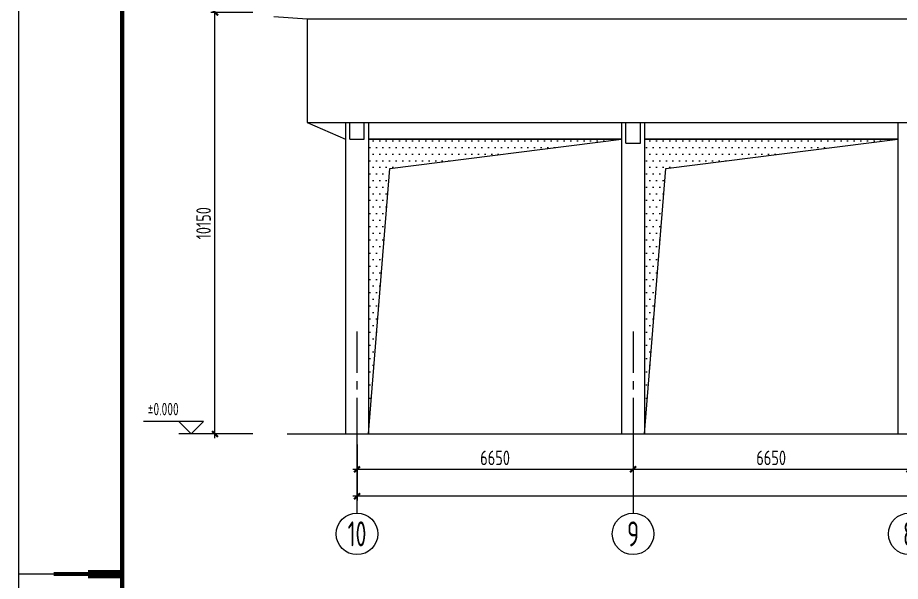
# Model space of a CAD drawing. Extents: x 665703 to 1047784, y -160603 to 92239.
# Drawn here: x 765020 to 786281, y 6217 to 19790 of the extents above; entities that cross this region are included whole.
import ezdxf
from ezdxf.enums import TextEntityAlignment as Align

# ---------------------------------------------------------------- set-up
doc = ezdxf.new("R2010")
doc.units = 0
doc.header["$LTSCALE"] = 800
doc.linetypes.add('CENTER', pattern=[2, 1.25, -0.25, 0.25, -0.25])
doc.layers.get('0').update_dxf_attribs({"linetype": 'CONTINUOUS'})
doc.layers.get('Defpoints').update_dxf_attribs({"linetype": 'CONTINUOUS'})
for name, color, linetype in [('AXIS', 4, 'CENTER'), ('DIM', 2, 'CONTINUOUS'), ('HATCH', 254, 'CONTINUOUS'), ('NUM', 7, 'CONTINUOUS'), ('THIN', 7, 'CONTINUOUS'), ('TK', 7, 'CONTINUOUS'), ('中粗', 3, 'CONTINUOUS'), ('细线', 7, 'CONTINUOUS')]:
    doc.layers.add(name, color=color, linetype=linetype)
doc.styles.add('TSSD_Axis', font='tssdeng.shx', dxfattribs={"width": 0.7, "bigfont": 'tssdchn.shx'})
doc.styles.add('TSSD_Dimension', font='Tssdeng.shx', dxfattribs={"width": 0.75, "bigfont": 'hztxt.shx'})
doc.styles.add('TSSD_Label', font='Tssdeng.shx', dxfattribs={"width": 0.7, "bigfont": 'hztxt.shx'})
doc.dimstyles.new('TSSD_100_100', dxfattribs={"dimtxt": 350, "dimasz": 100, "dimexe": 100, "dimexo": 250, "dimgap": 100, "dimtad": 1, "dimdec": 0, "dimzin": 0, "dimdsep": 46, "dimtxsty": 'TSSD_Dimension', "dimblk": 'ARCHTICK', "dimcen": 0, "dimdle": 100, "dimclrt": 7, "dimadec": 0, "dimazin": 0, "dimtfac": 1, "dimtdec": 0, "dimtix": 1, "dimtmove": 2, "dimatfit": 3, "dimldrblk": 'ARCHTICK', "dimfxl": 0, "dimtolj": 1, "dimtzin": 0, "dimarcsym": 0})
pattern_1 = [(0, (682855.72, -35725.42), (79.375, 158.75), [0, -158.75])]

# ---------------------------------------------------------------- blocks, each defined once
blk = doc.blocks.new('ts_axno')
at = {"color": 0, "linetype": 'ByBlock', "lineweight": -2}
blk.add_circle((0, 0), 0.5, dxfattribs=at)
at = {"color": 0, "linetype": 'ByBlock', "lineweight": -2, "style": 'TSSD_Axis', "width": 0.7}
blk.add_attdef('A', text='', height=0.6, dxfattribs=at).set_placement((0, 0), align=Align.MIDDLE_CENTER)
blk = doc.blocks.new('_ArchTick')
at = {"color": 0, "const_width": 0.5}
blk.add_lwpolyline([(-0.71, -0.71), (0.71, 0.71)], dxfattribs=at)
blk = doc.blocks.new('*D54')
at = {"layer": 'Defpoints', "color": 0, "transparency": 16777216}
for p in [(773194, 9765), (779844, 9765), (779844, 8915)]:
    blk.add_point(p, dxfattribs=at)
at = {"layer": 'DIM', "color": 0, "lineweight": -2, "transparency": 16777216}
for p, q in [((773194, 9515), (773194, 8815)), ((779844, 9515), (779844, 8815)), ((773094, 8915), (779944, 8915))]:
    blk.add_line(p, q, dxfattribs=at)
at = {"layer": 'DIM', "color": 0, "lineweight": -2, "transparency": 16777216, "xscale": 100, "yscale": 100, "zscale": 100, "rotation": 180}
blk.add_blockref('_ArchTick', (773194, 8915), dxfattribs=at)
at = {"layer": 'DIM', "color": 0, "lineweight": -2, "transparency": 16777216, "xscale": 100, "yscale": 100, "zscale": 100}
blk.add_blockref('_ArchTick', (779844, 8915), dxfattribs=at)
at = {"layer": 'DIM', "color": 7, "transparency": 16777216, "insert": (776519, 9190), "char_height": 350, "attachment_point": 5, "style": 'TSSD_Dimension'}
blk.add_mtext('\\A1;6650', dxfattribs=at)
blk = doc.blocks.new('*D45')
at = {"layer": 'Defpoints', "color": 0, "transparency": 16777216}
for p in [(779844, 9765), (786494, 9765), (786494, 8915)]:
    blk.add_point(p, dxfattribs=at)
at = {"layer": 'DIM', "color": 0, "lineweight": -2, "transparency": 16777216}
for p, q in [((779844, 9515), (779844, 8815)), ((786494, 9515), (786494, 8815)), ((779744, 8915), (786594, 8915))]:
    blk.add_line(p, q, dxfattribs=at)
at = {"layer": 'DIM', "color": 0, "lineweight": -2, "transparency": 16777216, "xscale": 100, "yscale": 100, "zscale": 100, "rotation": 180}
blk.add_blockref('_ArchTick', (779844, 8915), dxfattribs=at)
at = {"layer": 'DIM', "color": 0, "lineweight": -2, "transparency": 16777216, "xscale": 100, "yscale": 100, "zscale": 100}
blk.add_blockref('_ArchTick', (786494, 8915), dxfattribs=at)
at = {"layer": 'DIM', "color": 7, "transparency": 16777216, "insert": (783169, 9190), "char_height": 350, "attachment_point": 5, "style": 'TSSD_Dimension'}
blk.add_mtext('\\A1;6650', dxfattribs=at)
blk = doc.blocks.new('*D53')
at = {"layer": 'Defpoints', "color": 0, "transparency": 16777216}
for p in [(773194, 9765), (813194, 9765), (773194, 8266)]:
    blk.add_point(p, dxfattribs=at)
at = {"layer": 'DIM', "color": 0, "lineweight": -2, "transparency": 16777216}
for p, q in [((773194, 9515), (773194, 8166)), ((813194, 9515), (813194, 8166)), ((813294, 8266), (773094, 8266))]:
    blk.add_line(p, q, dxfattribs=at)
at = {"layer": 'DIM', "color": 0, "lineweight": -2, "transparency": 16777216, "xscale": 100, "yscale": 100, "zscale": 100, "rotation": 180}
blk.add_blockref('_ArchTick', (773194, 8266), dxfattribs=at)
at = {"layer": 'DIM', "color": 0, "lineweight": -2, "transparency": 16777216, "xscale": 100, "yscale": 100, "zscale": 100}
blk.add_blockref('_ArchTick', (813194, 8266), dxfattribs=at)
at = {"layer": 'DIM', "color": 7, "transparency": 16777216, "insert": (793194, 8541), "char_height": 350, "attachment_point": 5, "style": 'TSSD_Dimension'}
blk.add_mtext('\\A1;40000', dxfattribs=at)
blk = doc.blocks.new('*D946')
at = {"layer": 'Defpoints', "color": 0, "transparency": 16777216}
for p in [(769773, 19915), (770935, 19915), (770935, 9765)]:
    blk.add_point(p, dxfattribs=at)
at = {"layer": 'DIM', "color": 0, "lineweight": -2, "transparency": 16777216}
for p, q in [((769773, 9665), (769773, 20015)), ((770685, 19915), (769673, 19915)), ((770685, 9765), (769673, 9765))]:
    blk.add_line(p, q, dxfattribs=at)
at = {"layer": 'DIM', "color": 0, "lineweight": -2, "transparency": 16777216, "xscale": 100, "yscale": 100, "zscale": 100}
for p, rotation in [((769773, 19915), 90), ((769773, 9765), 270)]:
    blk.add_blockref('_ArchTick', p, dxfattribs=dict(at, rotation=rotation))
at = {"layer": 'DIM', "color": 7, "transparency": 16777216, "insert": (769498, 14840), "char_height": 350, "attachment_point": 5, "rotation": 90, "style": 'TSSD_Dimension'}
blk.add_mtext('\\A1;10150', dxfattribs=at)
blk = doc.blocks.new('MI')
at = {"layer": 'TK'}
for points, const_width in [([(2500, 29700), (1675, 29700)], 200), ([(0, 29700), (2500, 29700)], 35), ([(2500, 29700), (850, 29700)], 100)]:
    blk.add_lwpolyline(points, dxfattribs=dict(at, const_width=const_width))

msp = doc.modelspace()

# ---------------------------------------------------------------- hatches: boundary and pattern name
at = {"layer": 'HATCH'}
h = msp.add_hatch(dxfattribs=at)
h.set_pattern_fill('DOTS', color=256, scale=100, style=0)
h.set_pattern_definition(pattern_1)
h.paths.add_polyline_path([(773983.7, 16160.2), (779568.5, 16864.7), (773468.5, 16864.7), (773468.5, 9764.7)])
h = msp.add_hatch(dxfattribs=at)
h.set_pattern_fill('DOTS', color=256, scale=100, style=0)
h.set_pattern_definition(pattern_1)
h.paths.add_polyline_path([(780118.5, 9764.7), (780633.7, 16160.2), (786218.5, 16864.7), (780118.5, 16864.7)])

# ---------------------------------------------------------------- linework, layer by layer
at = {"layer": 'AXIS'}
for p, q in [((773193.5, 12233.6), (773193.5, 9764.7)), ((779843.5, 12233.6), (779843.5, 9764.7))]:
    msp.add_line(p, q, dxfattribs=at)
at = {"layer": 'NUM'}
for p, q in [((773193.5, 9764.7), (773193.5, 7859.7)), ((779843.5, 9764.7), (779843.5, 7859.7))]:
    msp.add_line(p, q, dxfattribs=at)
at = {"layer": 'THIN'}
for p, q in [((768898.5, 10064.7), (768049.7, 10064.7)), ((769198.5, 9764.7), (768898.5, 10064.7)), ((769498.5, 10064.7), (768898.5, 10064.7)), ((769198.5, 9764.7), (769498.5, 10064.7)), ((769672.7, 9764.7), (768898.5, 9764.7)), ((769198.5, 9764.7), (769198.5, 9764.7))]:
    msp.add_line(p, q, dxfattribs=at)
at = {"layer": 'TK', "color": 2}
msp.add_lwpolyline([(849137.2, 36092.7), (765037.2, 36092.7), (765037.2, -23307.3), (849137.2, -23307.3)], close=True, dxfattribs=at)
at = {"layer": 'TK', "color": 2, "const_width": 100}
msp.add_lwpolyline([(767537.2, 35092.7), (848137.2, 35092.7), (848137.2, -22307.3), (767537.2, -22307.3)], close=True, dxfattribs=at)
at = {"layer": '中粗'}
for p, q in [((771193.5, 19814.7), (771993.5, 19764.7)), ((771993.5, 19764.7), (771993.5, 17264.7)), ((771993.5, 19764.7), (800993.5, 19764.7)), ((771993.5, 17264.7), (772918.5, 16864.7)), ((771993.5, 17264.7), (800993.5, 17264.7)), ((772918.5, 17264.7), (772918.5, 9764.7)), ((773018.5, 16864.7), (773018.5, 17264.7)), ((773368.5, 16864.7), (773368.5, 17264.7)), ((773468.5, 17264.7), (773468.5, 9764.7)), ((779568.5, 17264.7), (779568.5, 9764.7)), ((779668.5, 16764.7), (779668.5, 17264.7)), ((780018.5, 16764.7), (780018.5, 17264.7)), ((780118.5, 17264.7), (780118.5, 9764.7)), ((786218.5, 17264.7), (786218.5, 9764.7)), ((773018.5, 16864.7), (773368.5, 16864.7)), ((779568.5, 16864.7), (773468.5, 16864.7)), ((773468.5, 16864.7), (779568.5, 16864.7)), ((786218.5, 16864.7), (780118.5, 16864.7)), ((780118.5, 16864.7), (786218.5, 16864.7)), ((779668.5, 16764.7), (780018.5, 16764.7)), ((771515.2, 9764.7), (814513.8, 9764.7))]:
    msp.add_line(p, q, dxfattribs=at)
at = {"layer": '细线'}
for p, q in [((773983.7, 16160.2), (779568.5, 16864.7)), ((780633.7, 16160.2), (786218.5, 16864.7)), ((773468.5, 9764.7), (773983.7, 16160.2)), ((780118.5, 9764.7), (780633.7, 16160.2))]:
    msp.add_line(p, q, dxfattribs=at)

# ---------------------------------------------------------------- block references
at = {"layer": 'NUM'}
ref = msp.add_blockref('ts_axno', (773193.5, 7359.7), dxfattribs=dict(at, xscale=1000, yscale=1000, zscale=1000, rotation=180))
ref.add_attrib('10', '10', dxfattribs={"height": 600, "style": 'TSSD_Axis', "width": 0.666667}).set_placement((773193.5, 7359.7), align=Align.MIDDLE_CENTER)
ref = msp.add_blockref('ts_axno', (779843.5, 7359.7), dxfattribs=dict(at, xscale=1000, yscale=1000, zscale=1000, rotation=180))
ref.add_attrib('9', '9', dxfattribs={"height": 600, "style": 'TSSD_Axis', "width": 0.7}).set_placement((779843.5, 7359.7), align=Align.MIDDLE_CENTER)
ref = msp.add_blockref('ts_axno', (786493.5, 7359.7), dxfattribs=dict(at, xscale=1000, yscale=1000, zscale=1000, rotation=180))
ref.add_attrib('8', '8', dxfattribs={"height": 600, "style": 'TSSD_Axis', "width": 0.7}).set_placement((786493.5, 7359.7), align=Align.MIDDLE_CENTER)
at = {"layer": 'TK', "color": 2}
msp.add_blockref('MI', (765037.2, -23307.3), dxfattribs=at)

# ---------------------------------------------------------------- texts
at = {"layer": 'THIN', "style": 'TSSD_Label', "width": 0.7}
msp.add_text('±0.000', height=300, dxfattribs=at).set_placement((768898.5, 10124.7), align=Align.BOTTOM_RIGHT)

# ---------------------------------------------------------------- dimensions: what is measured, and where the dimension line sits
at = {"layer": 'DIM'}
for base, p1, p2, angle, picture, middle in [((769772.7, 19914.7), (770934.7, 9764.7), (770934.7, 19914.7), 90, '*D946', (769497.7, 14839.7)), ((779843.5, 8915.1), (773193.5, 9764.7), (779843.5, 9764.7), 180, '*D54', (776518.5, 9190.1)), ((773193.5, 8265.8), (813193.5, 9764.7), (773193.5, 9764.7), 180, '*D53', (793193.5, 8540.8)), ((786493.5, 8915.1), (779843.5, 9764.7), (786493.5, 9764.7), 180, '*D45', (783168.5, 9190.1))]:
    dim = msp.add_linear_dim(base=base, p1=p1, p2=p2, angle=angle, dimstyle='TSSD_100_100', dxfattribs=at)
    dim.commit()
    dim.dimension.update_dxf_attribs({"geometry": picture, "text_midpoint": middle})

doc.saveas('drawing.dxf')
